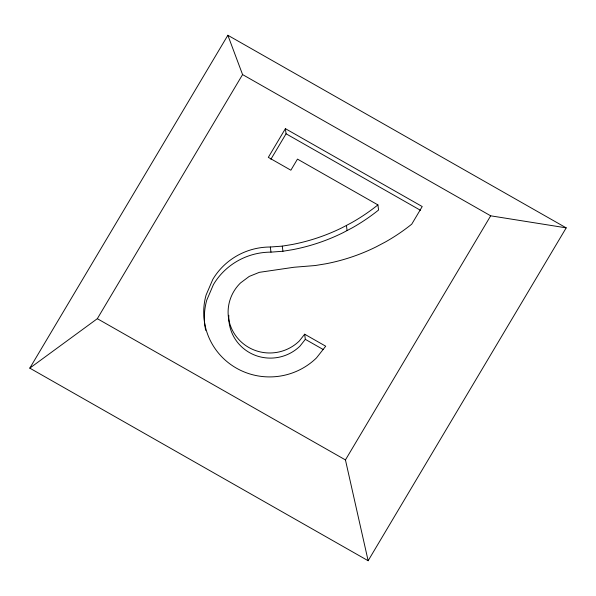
<?xml version="1.0" encoding="UTF-8"?>
<svg xmlns="http://www.w3.org/2000/svg" width="596" height="596" viewBox="0 0 596 596"><rect width="100%" height="100%" fill="white"/><g stroke="black" fill="none" stroke-linecap="round" stroke-linejoin="round"><path stroke-width="0.89" d="M29.8 368.142L227.858 35.268L566.2 227.858L368.142 560.732L29.8 368.142L97.327 318.689L242.572 74.582L227.858 35.268M377.916 204.897A193.499 189.677 -7.4 0 1 351.588 222.71L342.193 227.672A193.499 189.677 -7.4 0 1 291.906 244.554L282.273 246.126L270.316 247.012A66.238 64.927 -7.4 0 0 212.779 279.435L206.067 295.095A66.238 64.927 -7.4 0 0 236.47 368.186A66.238 64.927 -7.4 0 0 316.461 357.935L325.714 346.202L304.66 334.214L299.311 340.994A41.832 41.005 -7.4 0 1 240.173 340.942A41.832 41.005 -7.4 0 1 240.531 282.929L249.232 276.417L259.342 272.335L294.007 267.254L315.224 265.533L325.736 263.812A193.499 189.677 -7.4 0 0 376.031 246.93L385.418 241.969A193.499 189.677 -7.4 0 0 411.747 224.156L422.221 206.551L285.395 128.661L268.319 157.359L290.87 170.203L297.471 159.11L377.916 204.897L378.579 210.015A193.499 189.677 -7.4 0 1 352.251 227.836L342.856 232.798A193.499 189.677 -7.4 0 1 292.569 249.679L282.936 251.251L270.986 252.138A66.238 64.927 -7.4 0 0 213.442 284.56L206.73 300.22A66.238 64.927 -7.4 0 0 205.702 330.378M270.882 159.296L286.058 133.787L285.395 128.661M368.142 560.732L345.442 459.918L490.687 215.819L566.2 227.858M304.66 334.214L305.323 339.34L299.974 346.12A41.832 41.005 -7.4 0 1 253.516 354.62A41.832 41.005 -7.4 0 1 228.819 315.277M242.572 74.582L490.687 215.819M286.058 133.787L420.471 210.299M305.323 339.34L323.263 349.547M97.327 318.689L345.442 459.918M346.425 225.437L347.088 230.563M282.273 246.126L282.936 251.251M270.316 247.012L270.986 252.138"/></g></svg>
